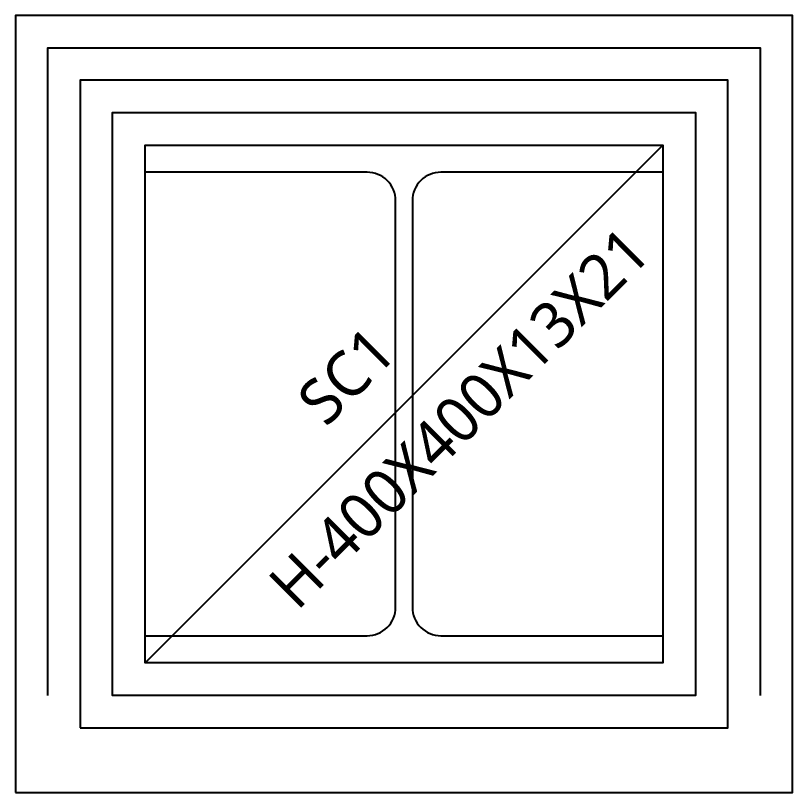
# Model space of a CAD drawing. Header units: millimetres. Extents: x -168200 to 504600, y -244718 to -125918.
# Drawn here: x -68875 to -68275, y -183168 to -182568 of the extents above; entities that cross this region are included whole.
import ezdxf
from ezdxf.enums import TextEntityAlignment as Align

# ---------------------------------------------------------------- set-up
doc = ezdxf.new("R2010")
doc.units = ezdxf.units.MM
doc.layers.add('arch', color=8, linetype='Continuous')
doc.styles.add('스타일1', font='malgun.ttf')

# ---------------------------------------------------------------- blocks, each defined once
blk = doc.blocks.new('S-SC1')
at = {"color": 0}
blk.add_line((-200, -200), (200, 200), dxfattribs=at)
for points in [[(-225, 225), (225, 225), (225, -225), (-225, -225)], [(-200, 200), (200, 200), (200, -200), (-200, -200)]]:
    blk.add_lwpolyline(points, close=True, dxfattribs=at)
blk.add_lwpolyline([(-200, -200), (-200, -179), (-28.5, -179, 0.414214), (-6.5, -157), (-6.5, 157, 0.414214), (-28.5, 179), (-200, 179), (-200, 200), (200, 200), (200, 179), (28.5, 179, 0.414214), (6.5, 157), (6.5, -157, 0.414214), (28.5, -179), (200, -179), (200, -200)], format="xyb", close=True, dxfattribs=at)
at = {"color": 0, "style": '스타일1'}
for s, p in [('H-400X400X13X21', (42.71, -10.45)), ('SC1', (-44.45, 22.03))]:
    blk.add_text(s, height=35, rotation=45, dxfattribs=at).set_placement(p, align=Align.MIDDLE_CENTER)
blk = doc.blocks.new('pit건축기초')
at = {"layer": 'arch', "ltscale": 3}
for points in [[(-318750.24, -100738.14), (-318150.24, -100738.14), (-318150.24, -100138.14), (-318750.24, -100138.14)], [(-318700.24, -100688.14), (-318200.24, -100688.14), (-318200.24, -100188.14), (-318700.24, -100188.14)]]:
    blk.add_lwpolyline(points, close=True, dxfattribs=at)
at = {"layer": 'arch'}
for points in [[(-318725.24, -100663.14), (-318725.24, -100163.14), (-318175.24, -100163.14), (-318175.24, -100663.14)], [(-318675.24, -100663.14), (-318675.24, -100213.14), (-318225.24, -100213.14), (-318225.24, -100663.14)]]:
    blk.add_lwpolyline(points, dxfattribs=at)
blk.add_blockref('S-SC1', (-318450.24, -100438.14), dxfattribs=at)

msp = doc.modelspace()

# ---------------------------------------------------------------- block references
msp.add_blockref('pit건축기초', (249875.24, -82429.58))

doc.saveas('drawing.dxf')
